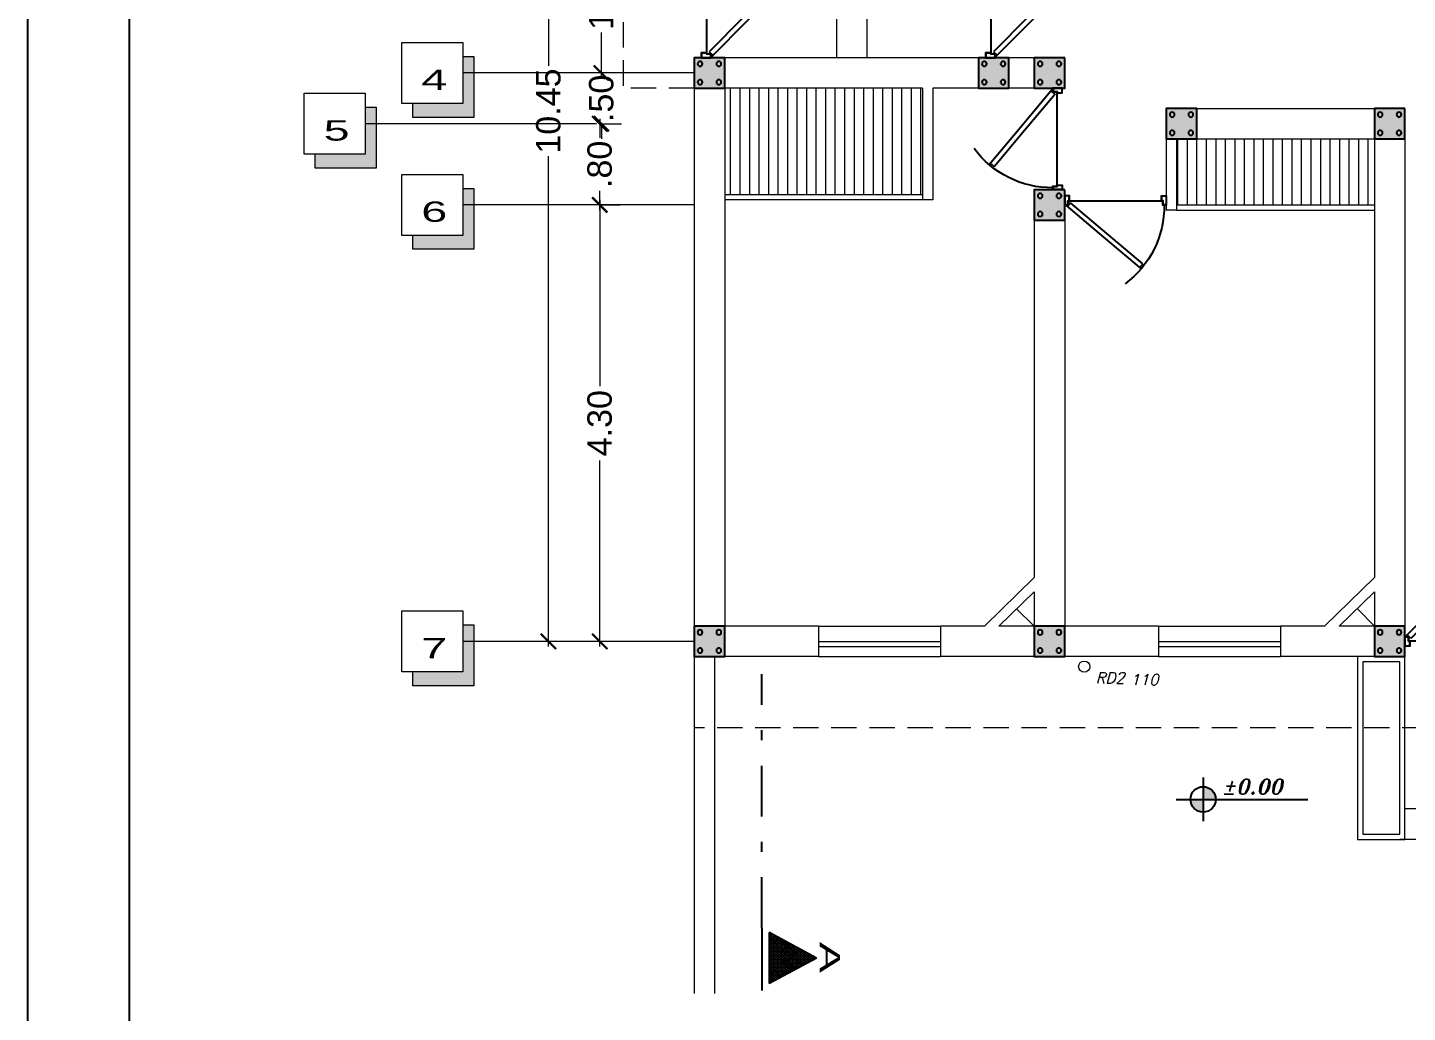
# Model space of a CAD drawing. Header units: millimetres. Extents: x 2647 to 3008, y 1750 to 1934.
# Drawn here: x 2848.25 to 2861.84, y 1761.18 to 1770.88 of the extents above; entities that cross this region are included whole.
import ezdxf

# ---------------------------------------------------------------- set-up
doc = ezdxf.new("R2010")
doc.units = ezdxf.units.MM
for name, pattern in [('0', [0]), ('ACAD_ISO02W100', [15, 12, -3]), ('DASHDOT', [1, 0.5, -0.25, 0, -0.25]), ('HIDDEN', [0.375, 0.25, -0.125])]:
    doc.linetypes.add(name, pattern=pattern)
doc.layers.add('.1', color=164, linetype='Continuous', lineweight=5)
doc.layers.add('E-elec', color=140, linetype='Continuous', lineweight=5)
doc.layers.add('3', color=5, linetype='Continuous')
doc.layers.add('D', color=135, linetype='Continuous')
doc.styles.add('ITALIC', font='ITALIC.SHX', dxfattribs={"oblique": 15})
doc.styles.add('KA', font='swissck.ttf', dxfattribs={"oblique": 15, "height": 0.25})
doc.styles.add('SAZE_STYLE1', font='romant.shx', dxfattribs={"oblique": 15})
doc.styles.get("Standard").update_dxf_attribs({"font": 'arial.ttf'})
doc.dimstyles.new('STANDARD$0', dxfattribs={"dimtxt": 0.15, "dimasz": 0.05, "dimexe": 0.05, "dimexo": 0.05, "dimgap": 0.05, "dimtad": 0, "dimzin": 0, "dimdsep": 46, "dimtxsty": 'Standard', "dimblk": 'DOT', "dimcen": 0.05, "dimdle": 0.05, "dimclrd": 256, "dimclre": 256, "dimclrt": 7, "dimadec": 0, "dimazin": 0, "dimtfac": 1, "dimtix": 1, "dimtofl": 0, "dimtmove": 1, "dimatfit": 0, "dimldrblk": 'OBLIQUE', "dimfxl": 0.05, "dimtolj": 1, "dimtzin": 0, "dimlwd": -1, "dimlwe": -1, "dimarcsym": 0})

# ---------------------------------------------------------------- blocks, each defined once
blk = doc.blocks.new('*X9')
at = {"color": 0}
for p, q in [((5.595, 15.035), (6.066, 15.506)), ((5.657, 15.149), (6.047, 15.54)), ((5.718, 15.264), (6.029, 15.575)), ((5.78, 15.379), (6.01, 15.609)), ((5.841, 15.493), (5.992, 15.644)), ((6.297, 15.075), (5.854, 15.518)), ((6.236, 15.189), (5.873, 15.552)), ((6.174, 15.304), (5.891, 15.587)), ((5.903, 15.608), (5.973, 15.678)), ((6.113, 15.419), (5.91, 15.621)), ((6.051, 15.533), (5.929, 15.656)), ((5.99, 15.648), (5.947, 15.69)), ((5.472, 14.806), (6.103, 15.437)), ((5.497, 14.778), (6.122, 15.402)), ((5.534, 14.92), (6.085, 15.471)), ((5.55, 14.778), (6.14, 15.368)), ((5.603, 14.778), (6.159, 15.333)), ((5.656, 14.778), (6.177, 15.299)), ((6.17, 14.778), (5.706, 15.242)), ((5.709, 14.778), (6.196, 15.264)), ((6.223, 14.778), (5.725, 15.276)), ((6.276, 14.778), (5.743, 15.311)), ((6.329, 14.778), (5.762, 15.345)), ((5.762, 14.778), (6.214, 15.23)), ((6.382, 14.778), (5.78, 15.38)), ((6.435, 14.778), (5.799, 15.414)), ((6.42, 14.846), (5.817, 15.449)), ((6.359, 14.96), (5.836, 15.483)), ((5.746, 14.778), (5.558, 14.966)), ((5.799, 14.778), (5.576, 15)), ((5.852, 14.778), (5.595, 15.035)), ((5.905, 14.778), (5.614, 15.069)), ((5.958, 14.778), (5.632, 15.104)), ((6.011, 14.778), (5.651, 15.138)), ((6.064, 14.778), (5.669, 15.173)), ((6.117, 14.778), (5.688, 15.207)), ((5.815, 14.778), (6.233, 15.195)), ((5.868, 14.778), (6.251, 15.161)), ((5.921, 14.778), (6.27, 15.126)), ((5.974, 14.778), (6.288, 15.092)), ((6.027, 14.778), (6.307, 15.057)), ((6.08, 14.778), (6.325, 15.023)), ((6.133, 14.778), (6.344, 14.988)), ((6.186, 14.778), (6.362, 14.954)), ((5.481, 14.778), (5.465, 14.793)), ((5.534, 14.778), (5.484, 14.828)), ((5.587, 14.778), (5.502, 14.862)), ((5.64, 14.778), (5.521, 14.897)), ((5.693, 14.778), (5.539, 14.931)), ((6.239, 14.778), (6.381, 14.919)), ((6.292, 14.778), (6.399, 14.885)), ((6.345, 14.778), (6.418, 14.85)), ((6.399, 14.778), (6.437, 14.816)), ((6.452, 14.778), (6.455, 14.781))]:
    blk.add_line(p, q, dxfattribs=at)
blk = doc.blocks.new('SEC1')
for p, q in [((2.795, 0.54), (2.545, 0.074)), ((2.795, 0.54), (3.045, 0.074)), ((2.5, 0), (3.115, 0)), ((2.545, 0.074), (3.045, 0.074))]:
    blk.add_line(p, q)
at = {"linetype": 'DASHDOT'}
blk.add_line((2.5, 0), (0, 0), dxfattribs=at)
at = {"xscale": -0.5, "yscale": 0.5, "zscale": 0.5}
blk.add_blockref('*X9', (5.773, -7.315), dxfattribs=at)
blk = doc.blocks.new('DBLDR120K')
at = {"linetype": 'Continuous'}
for p, q in [((-1.18, -0.096), (-1.186, -0.102)), ((-1.186, -0.102), (-0.995, -0.293)), ((-1.169, -0.107), (-1.18, -0.096)), ((-1.14, -0.078), (-1.169, -0.107)), ((-0.403, -0.42), (-0.06, -0.078)), ((-0.014, -0.102), (-0.368, -0.455)), ((-0.06, -0.078), (-0.031, -0.107)), ((-0.031, -0.107), (-0.02, -0.096)), ((-0.02, -0.096), (-0.014, -0.102)), ((-1, -0.276), (-0.971, -0.247)), ((-0.989, -0.287), (-1, -0.276)), ((-0.995, -0.293), (-0.989, -0.287)), ((-0.639, -0.657), (-0.403, -0.42)), ((-0.368, -0.455), (-0.615, -0.703)), ((-0.61, -0.686), (-0.639, -0.657)), ((-0.621, -0.697), (-0.61, -0.686)), ((-0.615, -0.703), (-0.621, -0.697))]:
    blk.add_line(p, q, dxfattribs=at)
for p, q in [((-1.152, -0.055), (-0.938, -0.055)), ((-1.14, -0.078), (-0.971, -0.247)), ((-0.048, -0.055), (-0.842, -0.055))]:
    blk.add_line(p, q)
for points in [[(-1.152, -0.055), (-1.152, 0), (-1.2, 0), (-1.2, -0.096), (-1.164, -0.096), (-1.164, -0.055)], [(-0.938, -0.055), (-0.938, 0), (-0.89, 0), (-0.89, -0.096), (-0.926, -0.096), (-0.926, -0.055)], [(-0.842, -0.055), (-0.842, 0), (-0.89, 0), (-0.89, -0.096), (-0.854, -0.096), (-0.854, -0.055)], [(-0.048, -0.055), (-0.048, 0), (0, 0), (0, -0.096), (-0.036, -0.096), (-0.036, -0.055)], [(-1.154, -0.053), (-1.154, -0.002), (-1.198, -0.002), (-1.198, -0.094), (-1.166, -0.094), (-1.166, -0.053)], [(-0.936, -0.053), (-0.936, -0.002), (-0.892, -0.002), (-0.892, -0.094), (-0.924, -0.094), (-0.924, -0.053)], [(-0.844, -0.053), (-0.844, -0.002), (-0.888, -0.002), (-0.888, -0.094), (-0.856, -0.094), (-0.856, -0.053)], [(-0.046, -0.053), (-0.046, -0.002), (-0.002, -0.002), (-0.002, -0.094), (-0.034, -0.094), (-0.034, -0.053)]]:
    blk.add_lwpolyline(points, close=True, dxfattribs=at)
for centre, radius, start, end in [((-1.665, -0.111), 0.776, 8.0415, 8.1907), ((-0.114, -0.111), 0.776, 171.8093, 171.9585), ((-1.154, -0.082), 0.264, 300.4974, 3.1415), ((-0.114, -0.111), 0.776, 178.9285, 233.9661)]:
    blk.add_arc(centre, radius, start, end)
blk = doc.blocks.new('door 100 40 ali')
at = {"color": 0, "linetype": 'Continuous'}
for p, q in [((0.383, 0.407), (0.754, 0.719)), ((0.759, 0.713), (0.744, 0.701)), ((0.745, 0.7), (0.77, 0.67)), ((0.77, 0.67), (0.413, 0.371)), ((0.014, 0.098), (0.383, 0.407)), ((0.413, 0.371), (0.056, 0.071)), ((0.031, 0.102), (0.019, 0.092)), ((0.056, 0.071), (0.031, 0.102))]:
    blk.add_line(p, q, dxfattribs=at)
blk.add_line((0.014, 0.098), (0.019, 0.092))
at = {"color": 0}
blk.add_line((0.046, 0.052), (0.954, 0.052), dxfattribs=at)
at = {"color": 0, "linetype": 'Continuous'}
for points in [[(0.046, 0.052), (0.046, 0), (0, 0), (0, 0.092), (0.034, 0.092), (0.034, 0.052)], [(0.044, 0.051), (0.044, 0.002), (0.002, 0.002), (0.002, 0.09), (0.032, 0.09), (0.032, 0.051)], [(0.954, 0.052), (0.954, 0), (1, 0), (1, 0.092), (0.966, 0.092), (0.966, 0.052)], [(0.956, 0.051), (0.956, 0.002), (0.998, 0.002), (0.998, 0.09), (0.968, 0.09), (0.968, 0.051)]]:
    blk.add_lwpolyline(points, close=True, dxfattribs=at)
blk.add_arc((0.029, 0.103), 0.951, 359.3821, 53.5532, dxfattribs=at)
blk = doc.blocks.new('SHENAJ')
blk.add_hatch(color=256).paths.add_polyline_path([(0, 0.25), (-0.25, 0.25), (-0.25, 0), (0, 0)])
blk.add_lwpolyline([(-0.25, 0.25), (0, 0.25), (0, 0), (-0.25, 0)], close=True)
for centre in [(-0.202, 0.2), (-0.048, 0.2), (-0.202, 0.05), (-0.048, 0.05)]:
    blk.add_circle(centre, 0.02)
blk = doc.blocks.new('HICOD')
at = {"linetype": 'Continuous'}
h = blk.add_hatch(color=0, dxfattribs=at)
h.paths.add_polyline_path([(-0.125, 0, 0.414214), (0, -0.125), (0, 0)])
h.paths.add_polyline_path([(0, 0.125), (0, 0), (0.125, 0, 0.414214)])
at = {"color": 0, "linetype": 'Continuous'}
for p, q in [((0, 0.216), (0, -0.216)), ((-0.266, 0), (1.03, 0))]:
    blk.add_line(p, q, dxfattribs=at)
blk.add_circle((0, 0), 0.125, dxfattribs=at)
blk = doc.blocks.new('_ArchTick')
at = {"color": 0, "linetype": 'ByBlock', "const_width": 0.15}
blk.add_lwpolyline([(-0.5, -0.5), (0.5, 0.5)], dxfattribs=at)
blk = doc.blocks.new('*D337')
at = {"layer": '.1', "ltscale": 0.9, "transparency": 16777216}
for p, q in [((2853.376, 1775.335), (2853.376, 1770.505)), ((2853.472, 1775.285), (2853.176, 1775.285)), ((2853.376, 1764.785), (2853.376, 1769.616)), ((2853.472, 1764.835), (2853.176, 1764.835))]:
    blk.add_line(p, q, dxfattribs=at)
at = {"layer": 'Defpoints', "color": 0, "ltscale": 0.9, "transparency": 16777216}
for p in [(2853.672, 1775.285), (2853.376, 1764.835), (2853.672, 1764.835)]:
    blk.add_point(p, dxfattribs=at)
at = {"layer": '.1', "ltscale": 0.9, "transparency": 16777216, "xscale": 0.15, "yscale": 0.15, "zscale": 0.15}
for p, rotation in [((2853.376, 1775.285), 90), ((2853.376, 1764.835), 270)]:
    blk.add_blockref('_ArchTick', p, dxfattribs=dict(at, rotation=rotation))
at = {"layer": '.1', "color": 7, "ltscale": 0.9, "transparency": 16777216, "insert": (2853.376, 1770.06), "char_height": 0.24, "attachment_point": 5, "rotation": 90}
blk.add_mtext('10.45', dxfattribs=at)
blk = doc.blocks.new('*D340')
at = {"layer": '.1', "ltscale": 0.9, "transparency": 16777216}
for p, q in [((2853.897, 1771.935), (2853.697, 1771.935)), ((2853.897, 1771.985), (2853.897, 1771.535)), ((2853.897, 1770.385), (2853.897, 1770.835)), ((2853.897, 1770.435), (2853.697, 1770.435))]:
    blk.add_line(p, q, dxfattribs=at)
at = {"layer": 'Defpoints', "color": 0, "ltscale": 0.9, "transparency": 16777216}
for p in [(2853.897, 1771.935), (2853.897, 1770.435), (2853.897, 1770.435)]:
    blk.add_point(p, dxfattribs=at)
at = {"layer": '.1', "ltscale": 0.9, "transparency": 16777216, "xscale": 0.15, "yscale": 0.15, "zscale": 0.15}
for p, rotation in [((2853.897, 1771.935), 90), ((2853.897, 1770.435), 270)]:
    blk.add_blockref('_ArchTick', p, dxfattribs=dict(at, rotation=rotation))
at = {"layer": '.1', "color": 7, "lineweight": 5, "ltscale": 0.9, "transparency": 16777216, "insert": (2853.897, 1771.185), "char_height": 0.24, "attachment_point": 5, "rotation": 90}
blk.add_mtext('1.50', dxfattribs=at)
blk = doc.blocks.new('*D341')
at = {"layer": '.1', "ltscale": 0.9, "transparency": 16777216}
for p, q in [((2853.897, 1770.435), (2853.897, 1770.585)), ((2853.897, 1770.435), (2853.697, 1770.435)), ((2853.897, 1769.935), (2854.097, 1769.935)), ((2853.897, 1769.935), (2853.897, 1769.785))]:
    blk.add_line(p, q, dxfattribs=at)
at = {"layer": 'Defpoints', "color": 0, "ltscale": 0.9, "transparency": 16777216}
for p in [(2853.897, 1770.435), (2853.85, 1769.935), (2853.897, 1769.935)]:
    blk.add_point(p, dxfattribs=at)
at = {"layer": '.1', "ltscale": 0.9, "transparency": 16777216, "xscale": 0.15, "yscale": 0.15, "zscale": 0.15}
for p, rotation in [((2853.897, 1770.435), 270), ((2853.897, 1769.935), 90)]:
    blk.add_blockref('_ArchTick', p, dxfattribs=dict(at, rotation=rotation))
at = {"layer": '.1', "color": 7, "lineweight": 5, "ltscale": 0.9, "transparency": 16777216, "insert": (2853.897, 1770.185), "char_height": 0.24, "attachment_point": 5, "rotation": 90}
blk.add_mtext('.50', dxfattribs=at)
blk = doc.blocks.new('*D342')
at = {"layer": '.1', "ltscale": 0.9, "transparency": 16777216}
for p, q in [((2853.881, 1769.985), (2853.881, 1769.795)), ((2853.881, 1769.935), (2854.081, 1769.935)), ((2853.881, 1769.085), (2853.881, 1769.275)), ((2853.881, 1769.135), (2854.081, 1769.135))]:
    blk.add_line(p, q, dxfattribs=at)
at = {"layer": 'Defpoints', "color": 0, "ltscale": 0.9, "transparency": 16777216}
for p in [(2853.774, 1769.935), (2853.774, 1769.135), (2853.881, 1769.135)]:
    blk.add_point(p, dxfattribs=at)
at = {"layer": '.1', "ltscale": 0.9, "transparency": 16777216, "xscale": 0.15, "yscale": 0.15, "zscale": 0.15}
for p, rotation in [((2853.881, 1769.935), 90), ((2853.881, 1769.135), 270)]:
    blk.add_blockref('_ArchTick', p, dxfattribs=dict(at, rotation=rotation))
at = {"layer": '.1', "color": 7, "lineweight": 5, "ltscale": 0.9, "transparency": 16777216, "insert": (2853.881, 1769.535), "char_height": 0.24, "attachment_point": 5, "rotation": 90}
blk.add_mtext('.80', dxfattribs=at)
blk = doc.blocks.new('*D343')
at = {"layer": '.1', "ltscale": 0.9, "transparency": 16777216}
for p, q in [((2853.881, 1769.185), (2853.881, 1767.351)), ((2853.881, 1769.135), (2854.081, 1769.135)), ((2853.881, 1764.785), (2853.881, 1766.619)), ((2853.881, 1764.835), (2853.681, 1764.835))]:
    blk.add_line(p, q, dxfattribs=at)
at = {"layer": 'Defpoints', "color": 0, "ltscale": 0.9, "transparency": 16777216}
for p in [(2853.774, 1769.135), (2853.881, 1764.835), (2853.881, 1764.835)]:
    blk.add_point(p, dxfattribs=at)
at = {"layer": '.1', "ltscale": 0.9, "transparency": 16777216, "xscale": 0.15, "yscale": 0.15, "zscale": 0.15}
for p, rotation in [((2853.881, 1769.135), 90), ((2853.881, 1764.835), 270)]:
    blk.add_blockref('_ArchTick', p, dxfattribs=dict(at, rotation=rotation))
at = {"layer": '.1', "color": 7, "lineweight": 5, "ltscale": 0.9, "transparency": 16777216, "insert": (2853.881, 1766.985), "char_height": 0.24, "attachment_point": 5, "rotation": 90}
blk.add_mtext('4.30', dxfattribs=at)
blk = doc.blocks.new('kadr')
at = {"ltscale": 0.01}
for p, q in [((250.993, -212.825), (250.993, -233.825)), ((251.993, -214.325), (251.993, -232.325))]:
    blk.add_line(p, q, dxfattribs=at)
blk = doc.blocks.new('bb')
at = {"color": 1, "linetype": 'ACAD_ISO02W100', "lineweight": 20}
blk.add_blockref('kadr', (63.098, 15.786), dxfattribs=at)

msp = doc.modelspace()

# ---------------------------------------------------------------- hatches: boundary and pattern name
at = {"lineweight": 5, "ltscale": 0.9}
h = msp.add_hatch(dxfattribs=at)
h.set_pattern_fill('ANSI31', color=8, scale=0.75, angle=45, style=0)
h.set_pattern_definition([(90, (2152.42072, 1707.16485), (-0.09375, 1e-17), [])])
h.paths.add_polyline_path([(2857.062, 1770.285), (2855.112, 1770.285), (2855.112, 1769.235), (2857.062, 1769.235)])
h.paths.add_polyline_path([(2861.512, 1769.785), (2859.562, 1769.785), (2859.562, 1769.135), (2861.512, 1769.135)])
at = {"layer": 'D', "linetype": 'Continuous', "lineweight": 5}
for points in [[(2852.641, 1770.598), (2852.531, 1770.598), (2852.531, 1770.135), (2852.041, 1770.135), (2852.041, 1769.998), (2852.641, 1769.998)], [(2851.678, 1770.098), (2851.569, 1770.098), (2851.569, 1769.635), (2851.079, 1769.635), (2851.079, 1769.498), (2851.678, 1769.498)], [(2852.641, 1769.298), (2852.531, 1769.298), (2852.531, 1768.835), (2852.041, 1768.835), (2852.041, 1768.698), (2852.641, 1768.698)], [(2852.641, 1764.998), (2852.531, 1764.998), (2852.531, 1764.535), (2852.041, 1764.535), (2852.041, 1764.398), (2852.641, 1764.398)]]:
    msp.add_hatch(color=8, dxfattribs=at).paths.add_polyline_path(points)

# ---------------------------------------------------------------- linework, layer by layer
at = {"color": 8, "linetype": 'HIDDEN', "lineweight": 5}
for p, q in [((2854.112, 1775.435), (2854.112, 1770.285)), ((2854.812, 1770.285), (2854.112, 1770.285)), ((2866.162, 1763.985), (2854.812, 1763.985))]:
    msp.add_line(p, q, dxfattribs=at)
at = {"color": 8, "lineweight": 5}
for p, q in [((2858.462, 1770.585), (2854.812, 1770.585)), ((2854.812, 1770.585), (2854.812, 1761.367)), ((2858.462, 1770.585), (2858.462, 1770.285)), ((2857.062, 1770.285), (2855.112, 1770.285)), ((2855.112, 1770.285), (2855.112, 1764.985)), ((2857.062, 1770.285), (2857.062, 1769.185)), ((2858.462, 1770.285), (2857.162, 1770.285)), ((2857.162, 1770.285), (2857.162, 1769.185)), ((2859.462, 1770.085), (2859.462, 1769.085)), ((2859.462, 1770.085), (2861.812, 1770.085)), ((2861.812, 1770.085), (2861.812, 1764.685)), ((2859.562, 1769.785), (2859.562, 1769.085)), ((2859.562, 1769.785), (2861.512, 1769.785)), ((2861.512, 1769.785), (2861.512, 1765.464)), ((2858.462, 1769.285), (2858.162, 1769.285)), ((2858.162, 1769.285), (2858.162, 1765.464)), ((2858.462, 1769.285), (2858.462, 1764.985)), ((2857.162, 1769.185), (2857.062, 1769.185)), ((2859.562, 1769.085), (2859.462, 1769.085)), ((2858.162, 1765.464), (2857.67, 1764.985)), ((2861.512, 1765.464), (2861.02, 1764.985)), ((2858.162, 1765.325), (2857.814, 1764.985)), ((2858.162, 1765.325), (2858.162, 1764.985)), ((2861.512, 1765.325), (2861.164, 1764.985)), ((2861.512, 1765.325), (2861.512, 1764.985)), ((2858.162, 1764.985), (2857.988, 1765.155)), ((2861.512, 1764.985), (2861.343, 1765.16)), ((2856.037, 1764.985), (2855.112, 1764.985)), ((2856.037, 1764.985), (2856.037, 1764.685)), ((2857.67, 1764.985), (2857.237, 1764.985)), ((2857.237, 1764.985), (2857.237, 1764.685)), ((2858.162, 1764.985), (2857.814, 1764.985)), ((2859.387, 1764.985), (2858.462, 1764.985)), ((2859.387, 1764.985), (2859.387, 1764.685)), ((2861.02, 1764.985), (2860.587, 1764.985)), ((2860.587, 1764.985), (2860.587, 1764.685)), ((2861.512, 1764.985), (2861.164, 1764.985)), ((2856.037, 1764.685), (2854.812, 1764.685)), ((2855.012, 1764.685), (2855.012, 1761.367)), ((2859.387, 1764.685), (2857.237, 1764.685)), ((2861.812, 1764.685), (2860.587, 1764.685))]:
    msp.add_line(p, q, dxfattribs=at)
at = {"color": 8, "lineweight": 5, "ltscale": 0.9}
for p, q in [((2857.062, 1769.235), (2855.112, 1769.235)), ((2857.062, 1769.185), (2855.112, 1769.185)), ((2859.562, 1769.135), (2861.512, 1769.135)), ((2859.562, 1769.085), (2861.512, 1769.085)), ((2856.037, 1764.985), (2857.237, 1764.985)), ((2859.387, 1764.985), (2860.587, 1764.985)), ((2856.037, 1764.835), (2857.237, 1764.835)), ((2856.037, 1764.785), (2857.237, 1764.785)), ((2859.387, 1764.835), (2860.587, 1764.835)), ((2859.387, 1764.785), (2860.587, 1764.785)), ((2856.037, 1764.685), (2857.237, 1764.685)), ((2859.387, 1764.685), (2860.587, 1764.685))]:
    msp.add_line(p, q, dxfattribs=at)
at = {"layer": '3', "color": 1, "linetype": '0', "lineweight": 9, "ltscale": 0.02}
msp.add_circle((2858.654, 1764.587), 0.055, dxfattribs=at)
at = {"layer": 'D', "color": 8, "linetype": 'Continuous', "lineweight": 5}
for p, q in [((2856.212, 1771.835), (2856.212, 1770.585)), ((2856.512, 1771.835), (2856.512, 1770.585)), ((2854.812, 1770.435), (2852.531, 1770.435)), ((2853.85, 1769.935), (2851.569, 1769.935)), ((2854.812, 1769.135), (2852.531, 1769.135)), ((2854.812, 1764.835), (2852.531, 1764.835)), ((2863.012, 1763.185), (2861.812, 1763.185)), ((2861.812, 1762.885), (2861.762, 1762.885)), ((2863.012, 1762.885), (2861.812, 1762.885))]:
    msp.add_line(p, q, dxfattribs=at)
for points in [[(2851.931, 1770.735), (2852.531, 1770.735), (2852.531, 1770.135), (2851.931, 1770.135)], [(2850.969, 1770.235), (2851.569, 1770.235), (2851.569, 1769.635), (2850.969, 1769.635)], [(2851.931, 1769.435), (2852.531, 1769.435), (2852.531, 1768.835), (2851.931, 1768.835)], [(2851.931, 1765.135), (2852.531, 1765.135), (2852.531, 1764.535), (2851.931, 1764.535)], [(2861.347, 1762.885), (2861.812, 1762.885), (2861.812, 1764.685), (2861.347, 1764.685)], [(2861.397, 1762.935), (2861.762, 1762.935), (2861.762, 1764.635), (2861.397, 1764.635)]]:
    msp.add_lwpolyline(points, close=True, dxfattribs=at)
for points in [[(2852.531, 1770.598), (2852.641, 1770.598), (2852.641, 1769.998), (2852.041, 1769.998), (2852.041, 1770.135)], [(2851.569, 1770.098), (2851.678, 1770.098), (2851.678, 1769.498), (2851.079, 1769.498), (2851.079, 1769.635)], [(2852.531, 1769.298), (2852.641, 1769.298), (2852.641, 1768.698), (2852.041, 1768.698), (2852.041, 1768.835)], [(2852.531, 1764.998), (2852.641, 1764.998), (2852.641, 1764.398), (2852.041, 1764.398), (2852.041, 1764.535)]]:
    msp.add_lwpolyline(points, dxfattribs=at)

# ---------------------------------------------------------------- block references
at = {"color": 1, "linetype": 'ACAD_ISO02W100', "lineweight": 20}
msp.add_blockref('bb', (2534.154, 1977.165), dxfattribs=at)
at = {"layer": 'D', "color": 8, "linetype": 'Continuous', "lineweight": 5, "xscale": -1}
for name, p, rotation in [('DBLDR120K', (2854.882, 1770.585), 90), ('DBLDR120K', (2857.682, 1770.585), 90), ('door 100 40 ali', (2858.437, 1770.285), 90), ('door 100 40 ali', (2858.462, 1769.226), 180)]:
    msp.add_blockref(name, p, dxfattribs=dict(at, rotation=rotation))
at = {"layer": 'D', "color": 8, "linetype": 'Continuous', "lineweight": 5, "xscale": -1.199999999999999, "yscale": 1.199999999999999, "zscale": 1.199999999999999}
for p in [(2854.812, 1770.285), (2857.612, 1770.285), (2858.162, 1770.285), (2859.462, 1769.785), (2861.512, 1769.785), (2858.162, 1768.985), (2854.812, 1764.685), (2858.162, 1764.685), (2861.512, 1764.685)]:
    msp.add_blockref('SHENAJ', p, dxfattribs=at)
at = {"layer": 'D', "color": 8, "linetype": 'Continuous', "lineweight": 5}
for name, p, rotation in [('DBLDR120K', (2861.812, 1764.787), 180), ('SEC1', (2855.477, 1764.511), 270)]:
    msp.add_blockref(name, p, dxfattribs=dict(at, rotation=rotation))
msp.add_blockref('HICOD', (2859.825, 1763.279), dxfattribs=at)

# ---------------------------------------------------------------- texts
at = {"color": 8, "lineweight": 5, "insert": (2860.008, 1763.479), "char_height": 0.15, "attachment_point": 1, "style": 'SAZE_STYLE1'}
msp.add_mtext_dynamic_manual_height_columns('%%P0.00', width=1.14433, gutter_width=3.59, heights=[0], dxfattribs=at)
at = {"layer": 'D', "color": 8, "linetype": 'Continuous', "lineweight": 5, "style": 'KA', "width": 2}
for s, p in [('4', (2852.124, 1770.269)), ('5', (2851.162, 1769.769)), ('6', (2852.124, 1768.969)), ('7', (2852.124, 1764.669))]:
    msp.add_text(s, height=0.2, dxfattribs=at).set_placement(p)
msp.add_text('A', height=0.2, rotation=270, dxfattribs=at).set_placement((2856.048, 1761.875))
at = {"layer": 'E-elec', "color": 4, "lineweight": -3, "style": 'ITALIC'}
for s, p in [('RD2', (2858.765, 1764.422)), ('110', (2859.108, 1764.404))]:
    msp.add_text(s, height=0.1083, dxfattribs=at).set_placement(p)

# ---------------------------------------------------------------- dimensions: what is measured, and where the dimension line sits
at = {"layer": '.1', "color": 8, "ltscale": 0.9}
dim = msp.add_linear_dim(base=(2853.376, 1764.835), p1=(2853.672, 1775.285), p2=(2853.672, 1764.835), angle=90, dimstyle='STANDARD$0', override={"dimtxt": 0.24, "dimasz": 0.15, "dimexe": 0.2, "dimexo": 0.2, "dimzin": 4, "dimblk": 'ArchTick', "dimcen": 0.15, "dimadec": 1, "dimazin": 3, "dimtm": 1e-09, "dimldrblk": 'ArchTick', "dimfxl": 2, "dimfxlon": 1, "dimtolj": 0, "dimarcsym": 1}, dxfattribs=at)
dim.commit()
dim.dimension.update_dxf_attribs({"geometry": '*D337', "text_midpoint": (2853.376, 1770.06)})
at = {"layer": '.1', "color": 8, "lineweight": 5, "ltscale": 0.9}
for base, p1, p2, picture, middle in [((2853.897, 1770.435), (2853.897, 1771.935), (2853.897, 1770.435), '*D340', (2853.897, 1771.185)), ((2853.897, 1769.935), (2853.897, 1770.435), (2853.85, 1769.935), '*D341', (2853.897, 1770.185)), ((2853.881, 1769.135), (2853.774, 1769.935), (2853.774, 1769.135), '*D342', (2853.881, 1769.535)), ((2853.881, 1764.835), (2853.774, 1769.135), (2853.881, 1764.835), '*D343', (2853.881, 1766.985))]:
    dim = msp.add_linear_dim(base=base, p1=p1, p2=p2, angle=90, dimstyle='STANDARD$0', override={"dimtxt": 0.24, "dimasz": 0.15, "dimexe": 0.2, "dimexo": 0.2, "dimzin": 4, "dimblk": 'ArchTick', "dimcen": 0.15, "dimadec": 1, "dimazin": 3, "dimtm": 1e-09, "dimldrblk": 'ArchTick', "dimfxl": 2, "dimfxlon": 1, "dimtolj": 0, "dimarcsym": 1}, dxfattribs=at)
    dim.commit()
    dim.dimension.update_dxf_attribs({"geometry": picture, "text_midpoint": middle})

doc.saveas('drawing.dxf')
